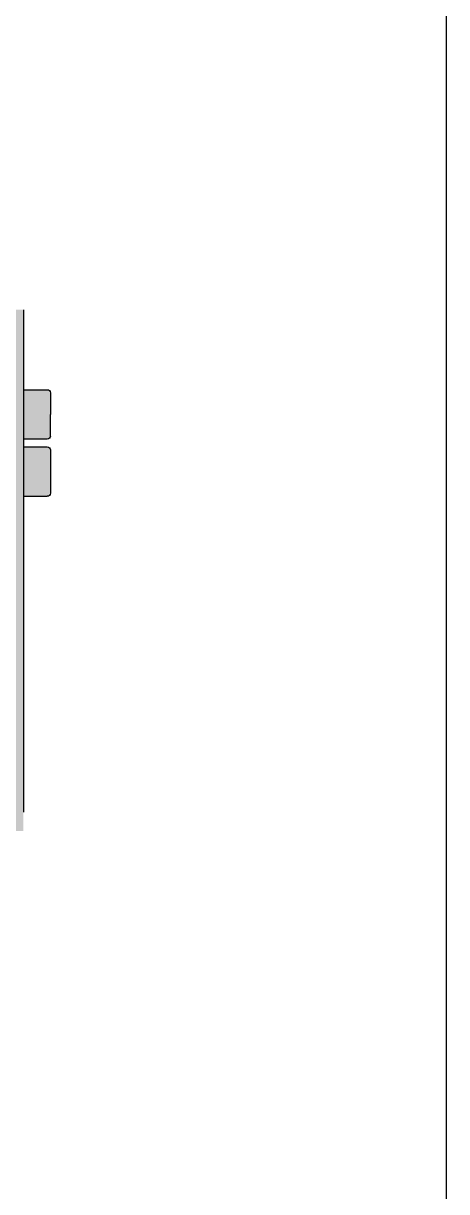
# Model space of a CAD drawing. Extents: x -1899985 to -450366, y 556196 to 2151267.
# Drawn here: x -1656214.9 to -1656040, y 570409.7 to 570892.1 of the extents above; entities that cross this region are included whole.
import ezdxf

# ---------------------------------------------------------------- set-up
doc = ezdxf.new("R2010")
doc.units = 0
doc.header["$LTSCALE"] = 1000
doc.header["$MEASUREMENT"] = 0
doc.layers.get('Defpoints').update_dxf_attribs({"color": 210})
for name, color, linetype in [('5剖面线层', 2, 'Continuous'), ('A-LIN-V', 9, 'Continuous'), ('EWHS5T6M-2', 7, 'Continuous'), ('建-尺寸', 3, 'Continuous')]:
    doc.layers.add(name, color=color, linetype=linetype)
doc.styles.add('A-DIM_T3', font='SIMPLEX', dxfattribs={"width": 0.705882, "bigfont": 'GBCBIG'})
doc.dimstyles.new('A-DIM&&50', dxfattribs={"dimtxt": 148.75, "dimasz": 50, "dimexe": 50, "dimexo": 50, "dimgap": 63.125, "dimtad": 1, "dimdec": 0, "dimzin": 0, "dimdsep": 46, "dimtxsty": 'A-DIM_T3', "dimblk": 'ARCHTICK', "dimcen": 0.09, "dimclrt": 7, "dimazin": 2, "dimtfac": 1, "dimtdec": 0, "dimtix": 1, "dimtmove": 2, "dimatfit": 3, "dimfxl": 0, "dimtolj": 1, "dimtzin": 0, "dimarcsym": 0})

# ---------------------------------------------------------------- blocks, each defined once
blk = doc.blocks.new('zw$A4DD')
at = {"layer": '5剖面线层'}
h = blk.add_hatch(color=252, dxfattribs=at)
h.dxf.hatch_style = 1
h.paths.add_polyline_path([(7.1, 218.76), (7.1, 214.01), (7.1, 209.01), (15.1, 209.01), (15.1, 214.01), (15.1, 218.76), (15.1, 223.51), (17.1, 223.51), (17.1, 230.51), (15.1, 230.51), (15.1, 299.5), (16.1, 299.5), (16.1, 296.5), (16.6, 296), (17.1, 291.5), (17.6, 291), (19.1, 291), (19.1, 331), (17.6, 331), (17.1, 330.5), (16.6, 326), (16.1, 325.5), (15.1, 325.5), (15.1, 345.99), (7.1, 345.99), (7.1, 312), (7.1, 311), (7.1, 310), (7.1, 297)])
h.paths.add_polyline_path([(0, 309.2), (0, 297.8, 0.414214), (0.8, 297), (7.1, 297), (7.1, 310), (0.8, 310, 0.414214)])
h.paths.add_polyline_path([(0, 318.5), (0, 312.8, 0.414214), (0.8, 312), (7.1, 312), (7.1, 325), (0.8, 325, 0.414214), (0, 324.2), (0, 321.93), (0, 318.5)])
at = {"layer": 'EWHS5T6M-2', "color": 7, "linetype": 'Continuous'}
for p, q in [((7.1, 345.99), (7.1, 311)), ((7.1, 345.99), (7.1, 311)), ((0, 324.2), (0, 318.5)), ((0, 324.2), (0, 318.5)), ((7.1, 325), (0.8, 325)), ((7.1, 325), (0.8, 325)), ((0, 321.93), (0, 321.93)), ((0, 321.93), (0, 321.93)), ((0, 312.8), (0, 318.5)), ((0, 312.8), (0, 318.5)), ((0.8, 312), (7.1, 312)), ((0.8, 312), (7.1, 312)), ((7.1, 311), (7.1, 218.76)), ((7.1, 311), (7.1, 218.76)), ((0, 309.2), (0, 297.8)), ((0, 309.2), (0, 297.8)), ((7.1, 310), (0.8, 310)), ((7.1, 310), (0.8, 310)), ((7.1, 297), (0.8, 297)), ((7.1, 297), (0.8, 297)), ((7.1, 218.76), (7.1, 214.01)), ((7.1, 218.76), (7.1, 214.01))]:
    blk.add_line(p, q, dxfattribs=at)
for centre, start, end in [((0.8, 324.2), 90, 180), ((0.8, 324.2), 90, 180), ((0.8, 312.8), 180, 270), ((0.8, 312.8), 180, 270), ((0.8, 309.2), 90, 180), ((0.8, 309.2), 90, 180), ((0.8, 297.8), 180, 270), ((0.8, 297.8), 180, 270)]:
    blk.add_arc(centre, 0.8, start, end, dxfattribs=at)
blk = doc.blocks.new('_ArchTick')
at = {"color": 0, "linetype": 'ByBlock', "const_width": 0.4}
blk.add_lwpolyline([(-0.5, -0.5), (0.5, 0.5)], dxfattribs=at)
blk = doc.blocks.new('*D499')
at = {"layer": 'Defpoints', "color": 0}
for p in [(-1628054.6, 573732.3), (-1627659.39, 573732.3), (-1627659.39, 568562.45)]:
    blk.add_point(p, dxfattribs=at)
at = {"layer": '建-尺寸', "color": 0, "lineweight": -2}
for p, q in [((-1627709.39, 573732.3), (-1628104.6, 573732.3)), ((-1628054.6, 568562.45), (-1628054.6, 573732.3)), ((-1627709.39, 568562.45), (-1628104.6, 568562.45))]:
    blk.add_line(p, q, dxfattribs=at)
at = {"layer": '建-尺寸', "color": 0, "lineweight": -2, "xscale": 50, "yscale": 50, "zscale": 50}
for p, rotation in [((-1628054.6, 573732.3), 90), ((-1628054.6, 568562.45), 270)]:
    blk.add_blockref('_ArchTick', p, dxfattribs=dict(at, rotation=rotation))
at = {"layer": '建-尺寸', "color": 7, "insert": (-1628192.1, 571147.37), "char_height": 148.75, "attachment_point": 5, "rotation": 90, "style": 'A-DIM_T3'}
blk.add_mtext('\\A1;5170', dxfattribs=at)
blk = doc.blocks.new('5555rrrrrrrrrrr')
at = {"xscale": -1.571585729816195, "yscale": 1.571585729816195, "zscale": 1.571585729816195, "rotation": 1.047162356826448e-10}
blk.add_blockref('zw$A4DD', (-1628218.35, 570265.1), dxfattribs=at)
at = {"layer": '建-尺寸'}
dim = blk.add_aligned_dim(p1=(-1627659.39, 568562.45), p2=(-1627659.39, 573732.3), distance=395.21, dimstyle='A-DIM&&50', dxfattribs=at)
dim.commit()
dim.dimension.update_dxf_attribs({"geometry": '*D499', "text_midpoint": (-1628192.1, 571147.37)})

msp = doc.modelspace()

# ---------------------------------------------------------------- block references
at = {"layer": 'A-LIN-V'}
msp.add_blockref('5555rrrrrrrrrrr', (-27985.4, -35.04), dxfattribs=at)

doc.saveas('drawing.dxf')
